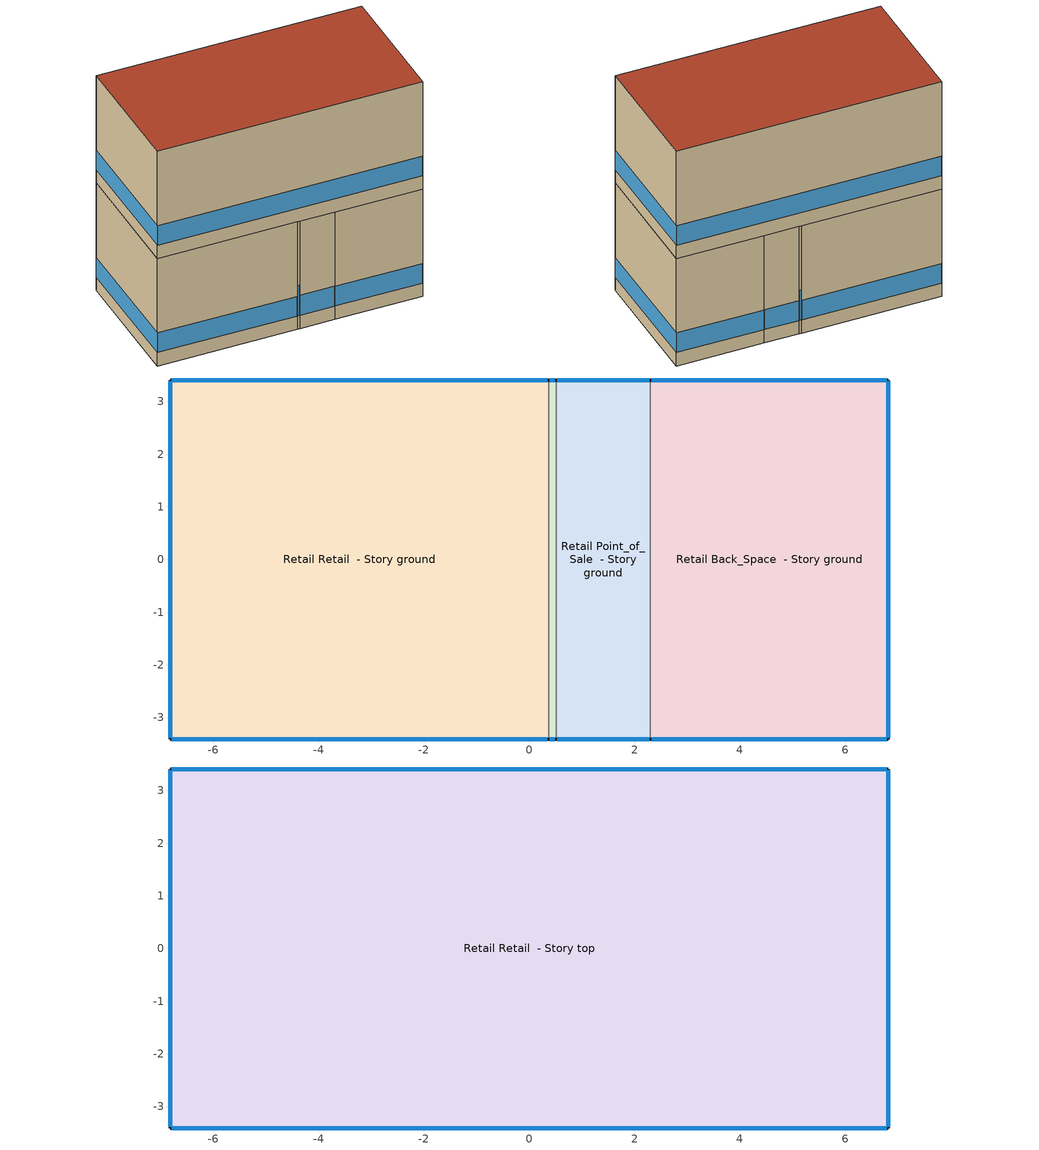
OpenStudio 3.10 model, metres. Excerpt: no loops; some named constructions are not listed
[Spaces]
Retail Retail  - Story ground
 floor ground (Foundation F 1.26W/m*K Perim 21.18m Area 48.96m2): -6.82,-3.41 -6.82,3.41 0.37,3.41 0.37,-3.41 z0
 wall outside (Retail Retail  - Story ground Wall 1 c tbd): -6.82,3.41 -6.82,-3.41 z0:6.1
 wall outside (Retail Retail  - Story ground Wall 2 c tbd): 0.37,3.41 -6.82,3.41 z0:6.1
 wall outside (Retail Retail  - Story ground Wall 3 c tbd): -6.82,-3.41 0.37,-3.41 z0:6.1
 wall to Retail Entry  - Story ground: 0.37,-3.41 0.37,3.41 z0:6.1
 window (Window U-0.91 SHGC 0.53): -6.82,3.38 -6.82,-3.38 / 0.34,3.41 -6.79,3.41 / -6.79,-3.41 0.34,-3.41 z0.76:1.87
 ceiling adiabatic (Typical Interior Ceiling): 0.37,-3.41 0.37,3.41 -6.82,3.41 -6.82,-3.41 z6.1
Retail Entry  - Story ground
 floor ground (Foundation F 1.26W/m*K Perim 0.28m Area 0.97m2): 0.37,-3.41 0.37,3.41 0.51,3.41 0.51,-3.41 z0
 wall outside (Retail Entry  - Story ground Wall 1 c tbd): 0.51,3.41 0.37,3.41 z0:6.1
 wall outside (Retail Entry  - Story ground Wall 4 c tbd): 0.37,-3.41 0.51,-3.41 z0:6.1
 wall to Retail Point_of_Sale  - Story ground: 0.51,-3.41 0.51,3.41 z0:6.1
 window (Window U-0.91 SHGC 0.53): 0.48,3.41 0.39,3.41 / 0.39,-3.41 0.48,-3.41 z0.76:2.47
 ceiling adiabatic (Typical Interior Ceiling): 0.51,-3.41 0.51,3.41 0.37,3.41 0.37,-3.41 z6.1
Retail Point_of_Sale  - Story ground
 floor ground (Foundation F 1.26W/m*K Perim 3.58m Area 12.21m2): 0.51,-3.41 0.51,3.41 2.3,3.41 2.3,-3.41 z0
 wall outside (Retail Point_of_Sale  - Story ground Wall 3 c tbd): 2.3,3.41 0.51,3.41 z0:6.1
 wall outside (Retail Point_of_Sale  - Story ground Wall 4 c tbd): 0.51,-3.41 2.3,-3.41 z0:6.1
 wall to Retail Back_Space  - Story ground: 2.3,-3.41 2.3,3.41 z0:6.1
 window (Window U-0.91 SHGC 0.53): 2.28,3.41 0.54,3.41 / 0.54,-3.41 2.28,-3.41 z0.76:1.89
 ceiling adiabatic (Typical Interior Ceiling): 2.3,-3.41 2.3,3.41 0.51,3.41 0.51,-3.41 z6.1
Retail Back_Space  - Story ground
 floor ground (Foundation F 1.26W/m*K Perim 15.84m Area 30.77m2): 2.3,-3.41 2.3,3.41 6.82,3.41 6.82,-3.41 z0
 wall outside (Retail Back_Space  - Story ground Wall 2 c tbd): 6.82,3.41 2.3,3.41 z0:6.1
 wall outside (Retail Back_Space  - Story ground Wall 4 c tbd): 6.82,-3.41 6.82,3.41 z0:6.1
 wall outside (Retail Back_Space  - Story ground Wall 3 c tbd): 2.3,-3.41 6.82,-3.41 z0:6.1
 window (Window U-0.91 SHGC 0.53): 6.79,3.41 2.33,3.41 / 2.33,-3.41 6.79,-3.41 / 6.82,-3.38 6.82,3.38 z0.76:1.87
 ceiling adiabatic (Typical Interior Ceiling): 6.82,-3.41 6.82,3.41 2.3,3.41 2.3,-3.41 z6.1
Retail Retail  - Story top
 floor adiabatic (Typical Interior Floor): -6.82,-3.41 -6.82,3.41 6.82,3.41 6.82,-3.41 z6.1
 wall outside (Retail Retail  - Story top Wall 1 c tbd): -6.82,3.41 -6.82,-3.41 z6.1:12.19
 wall outside (Retail Retail  - Story top Wall 2 c tbd): 6.82,3.41 -6.82,3.41 z6.1:12.19
 wall outside (Retail Retail  - Story top Wall 4 c tbd): 6.82,-3.41 6.82,3.41 z6.1:12.19
 wall outside (Retail Retail  - Story top Wall 3 c tbd): -6.82,-3.41 6.82,-3.41 z6.1:12.19
 window (Window U-0.91 SHGC 0.53): -6.82,3.38 -6.82,-3.38 / 6.79,3.41 -6.79,3.41 / -6.79,-3.41 6.79,-3.41 / 6.82,-3.38 6.82,3.38 z6.86:7.96
 roof outside (Retail Retail  - Story top RoofCeiling 1 c tbd): 6.82,-3.41 6.82,3.41 -6.82,3.41 -6.82,-3.41 z12.19
[Schedule:Day]
Clothing Schedule Summer Clothes: 24, 0, 0.5
Mercantile_Retail BLDG_LIGHT_EndUseData Sun Day: No, 0, 15, 0.221466, 0, 30, 0.167076, 0, 45, 0.141874, 1, 0, 0.116673, 1, 15, 0.0914719, 1, 30, 0, 1, 45, 0.000416251, 2, 0, 0.000832503, 2, 15, 0.00124875, 2, 30, 0.00166501, 2, 45, 0.00258467, 3, 0, 0.00350433, 3, 15, 0.004424, 3, 30, 0.00534366, 3, 45, 0.00757475, 4, 0, 0.00980583, 4, 15, 0.0120369, 4, 30, 0.014268, 4, 45, 0.0188815, 5, 0, 0.023495, 5, 15, 0.0281085, 5, 30, 0.032722, 5, 45, 0.0585472, 6, 0, 0.0843724, 6, 15, 0.110198, 6, 30, 0.136023, 6, 45, 0.216947, 7, 0, 0.297871, 7, 15, 0.378795, 7, 30, 0.45972, 7, 45, 0.549618, 8, 0, 0.639517, 8, 15, 0.729416, 8, 30, 0.819315, 8, 45, 0.855927, 9, 0, 0.892539, 9, 15, 0.929152, 9, 30, 0.965764, 9, 45, 0.966698, 10, 0, 0.967633, 10, 15, 0.968568, 10, 30, 0.969502, 10, 45, 0.969537, 11, 0, 0.969571, 11, 15, 0.969605, 11, 30, 0.96964, 11, 45, 0.969674, 12, 0, 0.969709, 12, 15, 0.969743, 12, 30, 0.969778, 12, 45, 0.969812, 13, 0, 0.969847, 13, 15, 0.96994, 13, 30, 0.970033, 13, 45, 0.970126, 14, 0, 0.970219, 14, 15, 0.970234, 14, 30, 0.970249, 14, 45, 0.970264, 15, 0, 0.970279, 15, 15, 0.970226, 15, 30, 0.970174, 15, 45, 0.970122, 16, 0, 0.97007, 16, 15, 0.969983, 16, 30, 0.969895, 16, 45, 0.969808, 17, 0, 0.969721, 17, 15, 0.969504, 17, 30, 0.969288, 17, 45, 0.969071, 18, 0, 0.968854, 18, 15, 0.968637, 18, 30, 0.968421, 18, 45, 0.968204, 19, 0, 0.967987, 19, 15, 0.96777, 19, 30, 0.967554, 19, 45, 0.959078, 20, 0, 0.950602, 20, 15, 0.942126, 20, 30, 0.93365, 20, 45, 0.895869, 21, 0, 0.858087, 21, 15, 0.820306, 21, 30, 0.782524, 21, 45, 0.730836, 22, 0, 0.679148, 22, 15, 0.62746, 22, 30, 0.575772, 22, 45, 0.527988, 23, 0, 0.480203, 23, 15, 0.432419, 23, 30, 0.384635, 23, 45, 0.330245, 24, 0, 0.275856
Mercantile_Retail BLDG_LIGHT_EndUseData Default 1: No, 0, 15, 0.865712, 0, 30, 0.0102679, 0, 45, 0.00819161, 1, 0, 0.00611536, 1, 15, 0.0040391, 1, 30, 0.00196284, 1, 45, 0.00147213, 2, 0, 0.000981422, 2, 15, 0.000490711, 2, 30, 0, 2, 45, 0.00190581, 3, 0, 0.00381163, 3, 15, 0.00571744, 3, 30, 0.00762326, 3, 45, 0.0142924, 4, 0, 0.0209616, 4, 15, 0.0276308, 4, 30, 0.0343, 4, 45, 0.0514696, 5, 0, 0.0686393, 5, 15, 0.0858089, 5, 30, 0.102979, 5, 45, 0.163522, 6, 0, 0.224066, 6, 15, 0.28461, 6, 30, 0.345154, 6, 45, 0.448142, 7, 0, 0.551131, 7, 15, 0.65412, 7, 30, 0.757108, 7, 45, 0.802814, 8, 0, 0.84852, 8, 15, 0.894225, 8, 30, 0.939931, 8, 45, 0.94742, 9, 0, 0.95491, 9, 15, 0.9624, 9, 30, 0.969889, 9, 45, 0.969954, 10, 0, 0.970018, 10, 15, 0.970082, 10, 30, 0.970147, 10, 45, 0.970211, 11, 0, 0.970275, 11, 15, 0.97034, 11, 30, 0.970404, 11, 45, 0.970468, 12, 0, 0.970533, 12, 15, 0.970597, 12, 30, 0.970661, 12, 45, 0.9707, 13, 0, 0.970739, 13, 15, 0.970778, 13, 30, 0.970817, 13, 45, 0.970881, 14, 0, 0.970945, 14, 15, 0.971009, 14, 30, 0.971073, 14, 45, 0.971138, 15, 0, 0.971204, 15, 15, 0.971269, 15, 30, 0.971334, 15, 45, 0.971335, 16, 0, 0.971336, 16, 15, 0.971337, 16, 30, 0.971338, 16, 45, 0.971341, 17, 0, 0.971343, 17, 15, 0.971346, 17, 30, 0.971348, 17, 45, 0.971351, 18, 0, 0.971354, 18, 15, 0.971356, 18, 30, 0.971359, 18, 45, 0.971361, 19, 0, 0.971364, 19, 15, 0.971367, 19, 30, 0.971369, 19, 45, 0.971329, 20, 0, 0.971288, 20, 15, 0.971247, 20, 30, 0.971207, 20, 45, 0.971116, 21, 0, 0.971026, 21, 15, 0.970936, 21, 30, 0.970845, 21, 45, 0.970686, 22, 0, 0.970527, 22, 15, 0.970367, 22, 30, 0.970208, 22, 45, 0.969345, 23, 0, 0.968483, 23, 15, 0.96762, 23, 30, 0.966758, 23, 45, 0.933076, 24, 0, 0.899394
Mercantile_Retail BLDG_EQUIP_EndUseData Wknd Day 1: No, 0, 15, 0.586906, 0, 30, 0.262747, 0, 45, 0.257117, 1, 0, 0.251486, 1, 15, 0.245856, 1, 30, 0.240226, 1, 45, 0.234543, 2, 0, 0.228861, 2, 15, 0.223179, 2, 30, 0.217496, 2, 45, 0.213534, 3, 0, 0.209572, 3, 15, 0.20561, 3, 30, 0.201648, 3, 45, 0.200553, 4, 0, 0.199458, 4, 15, 0.198364, 4, 30, 0.197269, 4, 45, 0.201074, 5, 0, 0.20488, 5, 15, 0.208686, 5, 30, 0.212491, 5, 45, 0.218122, 6, 0, 0.223752, 6, 15, 0.229382, 6, 30, 0.235013, 6, 45, 0.241894, 7, 0, 0.248776, 7, 15, 0.255657, 7, 30, 0.262538, 7, 45, 0.271557, 8, 0, 0.280576, 8, 15, 0.289595, 8, 30, 0.298614, 8, 45, 0.303932, 9, 0, 0.309249, 9, 15, 0.314567, 9, 30, 0.319884, 9, 45, 0.321761, 10, 0, 0.323638, 10, 15, 0.325514, 10, 30, 0.327391, 10, 45, 0.329268, 11, 0, 0.331145, 11, 15, 0.333021, 11, 30, 0.334898, 11, 45, 0.336775, 12, 0, 0.338652, 12, 15, 0.340528, 12, 30, 0.342405, 12, 45, 0.352936, 13, 0, 0.363467, 13, 15, 0.373997, 13, 30, 0.384528, 13, 45, 0.39876, 14, 0, 0.412992, 14, 15, 0.427225, 14, 30, 0.441457, 14, 45, 0.45913, 15, 0, 0.476802, 15, 15, 0.494475, 15, 30, 0.512148, 15, 45, 0.533575, 16, 0, 0.555001, 16, 15, 0.576427, 16, 30, 0.597854, 16, 45, 0.603276, 17, 0, 0.608697, 17, 15, 0.614119, 17, 30, 0.619541, 17, 45, 0.624963, 18, 0, 0.630384, 18, 15, 0.635806, 18, 30, 0.641228, 18, 45, 0.64665, 19, 0, 0.652071, 19, 15, 0.657493, 19, 30, 0.662915, 19, 45, 0.672455, 20, 0, 0.681995, 20, 15, 0.691536, 20, 30, 0.701076, 20, 45, 0.703057, 21, 0, 0.705038, 21, 15, 0.707019, 21, 30, 0.709, 21, 45, 0.704204, 22, 0, 0.699408, 22, 15, 0.694611, 22, 30, 0.689815, 22, 45, 0.677929, 23, 0, 0.666043, 23, 15, 0.654157, 23, 30, 0.642271, 23, 45, 0.623816, 24, 0, 0.605361
Mercantile_Retail BLDG_EQUIP_EndUseData Wknd Day 2: No, 0, 15, 0.495727, 0, 30, 0.471485, 0, 45, 0.442697, 1, 0, 0.41391, 1, 15, 0.385122, 1, 30, 0.240226, 1, 45, 0.234543, 2, 0, 0.228861, 2, 15, 0.223179, 2, 30, 0.217496, 2, 45, 0.213534, 3, 0, 0.209572, 3, 15, 0.20561, 3, 30, 0.201648, 3, 45, 0.200553, 4, 0, 0.199458, 4, 15, 0.198364, 4, 30, 0.197269, 4, 45, 0.201074, 5, 0, 0.20488, 5, 15, 0.208686, 5, 30, 0.212491, 5, 45, 0.218122, 6, 0, 0.223752, 6, 15, 0.229382, 6, 30, 0.235013, 6, 45, 0.241894, 7, 0, 0.248776, 7, 15, 0.255657, 7, 30, 0.262538, 7, 45, 0.271557, 8, 0, 0.280576, 8, 15, 0.289595, 8, 30, 0.298614, 8, 45, 0.303932, 9, 0, 0.309249, 9, 15, 0.314567, 9, 30, 0.319884, 9, 45, 0.325514, 10, 0, 0.331145, 10, 15, 0.336775, 10, 30, 0.342405, 10, 45, 0.346618, 11, 0, 0.35083, 11, 15, 0.355042, 11, 30, 0.359254, 11, 45, 0.363467, 12, 0, 0.367679, 12, 15, 0.371891, 12, 30, 0.376104, 12, 45, 0.380316, 13, 0, 0.384528, 13, 15, 0.39876, 13, 30, 0.412992, 13, 45, 0.427225, 14, 0, 0.441457, 14, 15, 0.45913, 14, 30, 0.476802, 14, 45, 0.494475, 15, 0, 0.512148, 15, 15, 0.533575, 15, 30, 0.555001, 15, 45, 0.576427, 16, 0, 0.597854, 16, 15, 0.614119, 16, 30, 0.630384, 16, 45, 0.64665, 17, 0, 0.662915, 17, 15, 0.666731, 17, 30, 0.670547, 17, 45, 0.674363, 18, 0, 0.678179, 18, 15, 0.681995, 18, 30, 0.685812, 18, 45, 0.689628, 19, 0, 0.693444, 19, 15, 0.69726, 19, 30, 0.701076, 19, 45, 0.703057, 20, 0, 0.705038, 20, 15, 0.707019, 20, 30, 0.709, 20, 45, 0.704204, 21, 0, 0.699408, 21, 15, 0.694611, 21, 30, 0.689815, 21, 45, 0.677929, 22, 0, 0.666043, 22, 15, 0.654157, 22, 30, 0.642271, 22, 45, 0.623816, 23, 0, 0.605361, 23, 15, 0.586906, 23, 30, 0.568451, 23, 45, 0.54421, 24, 0, 0.519968
